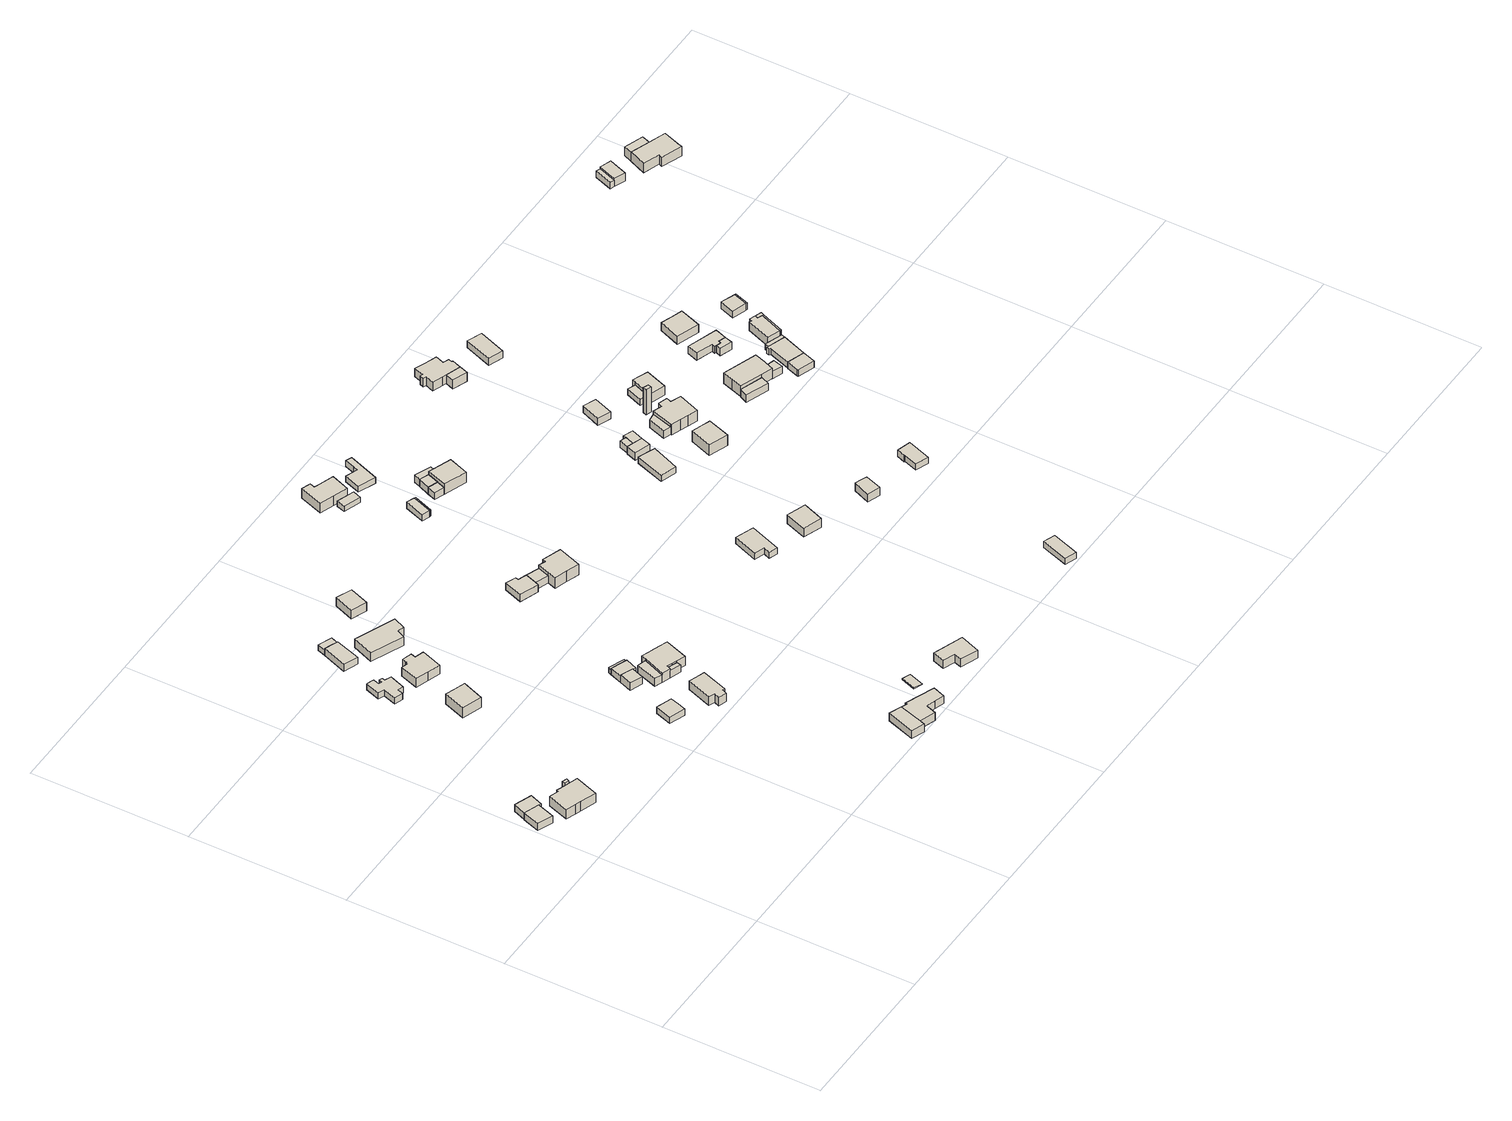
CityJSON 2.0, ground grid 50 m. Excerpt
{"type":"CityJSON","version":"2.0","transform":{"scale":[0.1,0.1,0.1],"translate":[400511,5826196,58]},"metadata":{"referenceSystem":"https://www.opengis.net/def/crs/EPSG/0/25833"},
"CityObjects":{
"building1":{"type":"Building","attributes":{"Gemeindeschluessel":"11000011","BezugspunktDach":"2200","function":"31001_2723","measuredHeight":2.58,"storeysAboveGround":1},"address":[{"country":"Germany","locality":"Berlin","thoroughfareNumber":"27 (2)","thoroughfareName":"Am Ahornweg"}],"geometry":[{"type":"Solid","lod":"1","boundaries":[[[[0,1,2,3]],[[4,5,6,7]],[[4,7,3,2]],[[5,4,2,1]],[[6,5,1,0]],[[7,6,0,3]]]]}]},
"building2":{"type":"Building","attributes":{"Gemeindeschluessel":"11000011","BezugspunktDach":"2200","function":"31001_2463","measuredHeight":2.51,"storeysAboveGround":1},"address":[{"country":"Germany","locality":"Berlin","thoroughfareNumber":"27 (1)","thoroughfareName":"Am Ahornweg"}],"geometry":[{"type":"Solid","lod":"1","boundaries":[[[[1,8,9,10,2]],[[11,12,13,14,15]],[[11,15,2,10]],[[12,11,10,9]],[[13,12,9,8]],[[14,13,8,1]],[[15,14,1,2]]]]}]},
"building3":{"type":"Building","attributes":{"Gemeindeschluessel":"11000011","BezugspunktDach":"2200","function":"31001_1010","measuredHeight":4.07,"storeysAboveGround":1},"address":[{"country":"Germany","locality":"Berlin","thoroughfareNumber":"27","thoroughfareName":"Am Ahornweg"}],"geometry":[{"type":"Solid","lod":"1","boundaries":[[[[16,17,18,19,20,21,22,23,24,25,26]],[[27,28,29,30,31,32,33,34,35,36,37]],[[27,37,26,25]],[[28,27,25,24]],[[29,28,24,23]],[[30,29,23,22]],[[31,30,22,21]],[[32,31,21,20]],[[33,32,20,19]],[[34,33,19,18]],[[35,34,18,17]],[[36,35,17,16]],[[37,36,16,26]]]]}]},
"building4":{"type":"Building","attributes":{"Gemeindeschluessel":"11000011","BezugspunktDach":"2200","function":"51009_1610","measuredHeight":4.2,"storeysAboveGround":0},"address":[{"country":"Germany","locality":"Berlin"}],"geometry":[{"type":"Solid","lod":"1","boundaries":[[[[38,39,40,41]],[[42,43,44,45]],[[42,45,41,40]],[[43,42,40,39]],[[44,43,39,38]],[[45,44,38,41]]]]}]},
"building5":{"type":"Building","attributes":{"Gemeindeschluessel":"11000011","BezugspunktDach":"2200","function":"31001_1010","measuredHeight":4.21,"storeysAboveGround":1},"address":[{"country":"Germany","locality":"Berlin","thoroughfareNumber":"30","thoroughfareName":"Am Ahornweg"}],"geometry":[{"type":"Solid","lod":"1","boundaries":[[[[46,47,48,49,50]],[[51,52,53,54,55]],[[51,55,50,49]],[[52,51,49,48]],[[53,52,48,47]],[[54,53,47,46]],[[55,54,46,50]]]]}]},
"building6":{"type":"Building","attributes":{"Gemeindeschluessel":"11000011","BezugspunktDach":"2200","function":"31001_2143","measuredHeight":2.19,"storeysAboveGround":1},"address":[{"country":"Germany","locality":"Berlin","thoroughfareNumber":"31 (1)","thoroughfareName":"Am Ahornweg"}],"geometry":[{"type":"Solid","lod":"1","boundaries":[[[[56,57,58,59,60,61,62,63,64,65,66,67,68,69,70]],[[71,72,73,74,75,76,77,78,79,80,81,82,83,84,85]],[[71,85,70,69]],[[72,71,69,68]],[[73,72,68,67]],[[74,73,67,66]],[[75,74,66,65]],[[76,75,65,64]],[[77,76,64,63]],[[78,77,63,62]],[[79,78,62,61]],[[80,79,61,60]],[[81,80,60,59]],[[82,81,59,58]],[[83,82,58,57]],[[84,83,57,56]],[[85,84,56,70]]]]}]},
"building7":{"type":"Building","attributes":{"Gemeindeschluessel":"11000011","BezugspunktDach":"2200","function":"31001_1010","measuredHeight":3.59,"storeysAboveGround":1},"address":[{"country":"Germany","locality":"Berlin","thoroughfareNumber":"31","thoroughfareName":"Am Ahornweg"}],"geometry":[{"type":"Solid","lod":"1","boundaries":[[[[86,87,88,89,90,91,92,93,94,95,96,97]],[[98,99,100,101,102,103,104,105,106,107,108,109]],[[98,109,97,96]],[[99,98,96,95]],[[100,99,95,94]],[[101,100,94,93]],[[102,101,93,92]],[[103,102,92,91]],[[104,103,91,90]],[[105,104,90,89]],[[106,105,89,88]],[[107,106,88,87]],[[108,107,87,86]],[[109,108,86,97]]]]}]},
"building8":{"type":"Building","attributes":{"Gemeindeschluessel":"11000011","BezugspunktDach":"2200","function":"31001_2143","measuredHeight":2.72,"storeysAboveGround":1},"address":[{"country":"Germany","locality":"Berlin","thoroughfareNumber":"32 (1)","thoroughfareName":"Am Ahornweg"}],"geometry":[{"type":"Solid","lod":"1","boundaries":[[[[110,111,112,113,114]],[[115,116,117,118,119]],[[115,119,114,113]],[[116,115,113,112]],[[117,116,112,111]],[[118,117,111,110]],[[119,118,110,114]]]]}]},
"building9":{"type":"Building","attributes":{"Gemeindeschluessel":"11000011","BezugspunktDach":"2200","function":"31001_2143","measuredHeight":3.45,"storeysAboveGround":1},"address":[{"country":"Germany","locality":"Berlin","thoroughfareNumber":"100 (1)","thoroughfareName":"Hauptweg"}],"geometry":[{"type":"Solid","lod":"1","boundaries":[[[[120,121,122,123,124]],[[125,126,127,128,129]],[[125,129,124,123]],[[126,125,123,122]],[[127,126,122,121]],[[128,127,121,120]],[[129,128,120,124]]]]}]},
"building10":{"type":"Building","attributes":{"Gemeindeschluessel":"11000011","BezugspunktDach":"2200","function":"51009_1610","measuredHeight":1.95,"storeysAboveGround":0},"address":[{"country":"Germany","locality":"Berlin"}],"geometry":[{"type":"Solid","lod":"1","boundaries":[[[[130,131,132,133]],[[134,135,117,115]],[[134,115,133,132]],[[135,134,132,131]],[[117,135,131,130]],[[115,117,130,133]]]]}]},
"building11":{"type":"Building","attributes":{"Gemeindeschluessel":"11000011","BezugspunktDach":"2200","function":"31001_1010","measuredHeight":4.17,"storeysAboveGround":1},"address":[{"country":"Germany","locality":"Berlin","thoroughfareNumber":"32","thoroughfareName":"Am Ahornweg"}],"geometry":[{"type":"Solid","lod":"1","boundaries":[[[[136,137,138,139,140,141,142]],[[143,144,145,146,147,148,149]],[[143,149,142,141]],[[144,143,141,140]],[[145,144,140,139]],[[146,145,139,138]],[[147,146,138,137]],[[148,147,137,136]],[[149,148,136,142]]]]}]},
"building12":{"type":"Building","attributes":{"Gemeindeschluessel":"11000011","BezugspunktDach":"2200","function":"31001_2723","measuredHeight":3.73,"storeysAboveGround":1},"address":[{"country":"Germany","locality":"Berlin","thoroughfareNumber":"101 (2)","thoroughfareName":"Hauptweg"}],"geometry":[{"type":"Solid","lod":"1","boundaries":[[[[150,151,152,153,154]],[[155,156,157,158,159]],[[155,159,154,153]],[[156,155,153,152]],[[157,156,152,151]],[[158,157,151,150]],[[159,158,150,154]]]]}]},
"building13":{"type":"Building","attributes":{"Gemeindeschluessel":"11000011","BezugspunktDach":"2200","function":"31001_1010","measuredHeight":3.88,"storeysAboveGround":1},"address":[{"country":"Germany","locality":"Berlin","thoroughfareNumber":"100","thoroughfareName":"Hauptweg"}],"geometry":[{"type":"Solid","lod":"1","boundaries":[[[[160,161,162,163,164,165,166,167,168]],[[169,170,171,172,173,174,175,176,177]],[[169,177,168,167]],[[170,169,167,166]],[[171,170,166,165]],[[172,171,165,164]],[[173,172,164,163]],[[174,173,163,162]],[[175,174,162,161]],[[176,175,161,160]],[[177,176,160,168]]]]}]},
"building14":{"type":"Building","attributes":{"Gemeindeschluessel":"11000011","BezugspunktDach":"2200","function":"31001_2463","measuredHeight":2.78,"storeysAboveGround":1},"address":[{"country":"Germany","locality":"Berlin","thoroughfareNumber":"183 (1)","thoroughfareName":"Grüne Trift"}],"geometry":[{"type":"Solid","lod":"1","boundaries":[[[[178,179,180,181,182]],[[183,184,185,186,187]],[[183,187,182,181]],[[184,183,181,180]],[[185,184,180,179]],[[186,185,179,178]],[[187,186,178,182]]]]}]},
"building15":{"type":"Building","attributes":{"Gemeindeschluessel":"11000011","BezugspunktDach":"2200","function":"31001_2463","measuredHeight":2.94,"storeysAboveGround":1},"address":[{"country":"Germany","locality":"Berlin","thoroughfareNumber":"101 (1)","thoroughfareName":"Hauptweg"}],"geometry":[{"type":"Solid","lod":"1","boundaries":[[[[188,189,190,191,192,193,194]],[[195,196,197,198,157,199,155]],[[195,155,194,193]],[[196,195,193,192]],[[197,196,192,191]],[[198,197,191,190]],[[157,198,190,189]],[[199,157,189,188]],[[155,199,188,194]]]]}]},
"building16":{"type":"Building","attributes":{"Gemeindeschluessel":"11000011","BezugspunktDach":"2200","function":"51009_1610","measuredHeight":1.87,"storeysAboveGround":0},"address":[{"country":"Germany","locality":"Berlin"}],"geometry":[{"type":"Solid","lod":"1","boundaries":[[[[200,201,202,203]],[[204,205,197,195]],[[204,195,203,202]],[[205,204,202,201]],[[197,205,201,200]],[[195,197,200,203]]]]}]},
"building17":{"type":"Building","attributes":{"Gemeindeschluessel":"11000011","BezugspunktDach":"2200","function":"51009_1610","measuredHeight":2.55,"storeysAboveGround":0},"address":[{"country":"Germany","locality":"Berlin"}],"geometry":[{"type":"Solid","lod":"1","boundaries":[[[[206,207,208,209]],[[210,211,212,213]],[[210,213,209,208]],[[211,210,208,207]],[[212,211,207,206]],[[213,212,206,209]]]]}]},
"building18":{"type":"Building","attributes":{"Gemeindeschluessel":"11000011","function":"31001_1010"},"address":[{"country":"Germany","locality":"Berlin","thoroughfareNumber":"101","thoroughfareName":"Hauptweg"}],"children":["building18-1","building18-2"]},
"building18-1":{"type":"BuildingPart","attributes":{"BezugspunktDach":"2200","measuredHeight":3.69,"storeysAboveGround":1},"parents":["building18"],"geometry":[{"type":"MultiSurface","lod":"1","boundaries":[[[214,215,216,217,218,219,220,221,222,223,224]],[[225,226,227,228,229,230,231,232,233,234,235]],[[236,237,238,224,223]],[[226,225,223,222]],[[227,226,222,221]],[[228,227,221,220]],[[229,228,220,219]],[[230,229,219,218]],[[231,230,218,217]],[[232,231,217,216]],[[233,232,216,215]],[[234,233,215,214]],[[235,234,214,224]],[[225,235,238,237,236]]]}]},
"building18-2":{"type":"BuildingPart","attributes":{"BezugspunktDach":"2200","measuredHeight":2.8,"storeysAboveGround":1},"parents":["building18"],"geometry":[{"type":"Solid","lod":"1","boundaries":[[[[238,237,239,240]],[[241,225,235,242]],[[241,242,240,239]],[[225,241,239,237]],[[242,235,238,240]],[[237,238,235,225]]]]}]},
"building19":{"type":"Building","attributes":{"Gemeindeschluessel":"11000011","BezugspunktDach":"2200","function":"31001_1010","measuredHeight":2.8,"storeysAboveGround":1},"address":[{"country":"Germany","locality":"Berlin","thoroughfareNumber":"183","thoroughfareName":"Grüne Trift"}],"geometry":[{"type":"Solid","lod":"1","boundaries":[[[[243,244,245,246,247,248,249,250,251]],[[252,253,254,255,256,257,258,259,260]],[[252,260,251,250]],[[253,252,250,249]],[[254,253,249,248]],[[255,254,248,247]],[[256,255,247,246]],[[257,256,246,245]],[[258,257,245,244]],[[259,258,244,243]],[[260,259,243,251]]]]}]},
"building20":{"type":"Building","attributes":{"Gemeindeschluessel":"11000011","BezugspunktDach":"2200","function":"31001_1010","measuredHeight":3.48,"storeysAboveGround":1},"address":[{"country":"Germany","locality":"Berlin","thoroughfareNumber":"33","thoroughfareName":"Am Ahornweg"}],"geometry":[{"type":"Solid","lod":"1","boundaries":[[[[261,262,263,264]],[[265,266,267,268]],[[265,268,264,263]],[[266,265,263,262]],[[267,266,262,261]],[[268,267,261,264]]]]}]},
"building21":{"type":"Building","attributes":{"Gemeindeschluessel":"11000011","BezugspunktDach":"2200","function":"31001_1010","measuredHeight":0.292,"storeysAboveGround":1},"address":[{"country":"Germany","locality":"Berlin","thoroughfareNumber":"185 (1)","thoroughfareName":"Am Lindenweg"}],"geometry":[{"type":"Solid","lod":"1","boundaries":[[[[269,270,271,272]],[[273,274,275,276]],[[273,276,272,271]],[[274,273,271,270]],[[275,274,270,269]],[[276,275,269,272]]]]}]},
"building22":{"type":"Building","attributes":{"Gemeindeschluessel":"11000011","BezugspunktDach":"2200","function":"31001_1010","measuredHeight":2.6,"storeysAboveGround":1},"address":[{"country":"Germany","locality":"Berlin","thoroughfareNumber":"104 (1)","thoroughfareName":"Hauptweg"}],"geometry":[{"type":"Solid","lod":"1","boundaries":[[[[277,278,279,280,281,282,283]],[[284,285,286,287,288,289,290]],[[284,290,283,282]],[[285,284,282,281]],[[286,285,281,280]],[[287,286,280,279]],[[288,287,279,278]],[[289,288,278,277]],[[290,289,277,283]]]]}]},
"building23":{"type":"Building","attributes":{"Gemeindeschluessel":"11000011","BezugspunktDach":"2200","function":"31001_1010","measuredHeight":2.96,"storeysAboveGround":1},"address":[{"country":"Germany","locality":"Berlin","thoroughfareNumber":"185","thoroughfareName":"Am Lindenweg"}],"geometry":[{"type":"Solid","lod":"1","boundaries":[[[[291,292,293,294,295,296]],[[297,298,299,300,301,302]],[[297,302,296,295]],[[298,297,295,294]],[[299,298,294,293]],[[300,299,293,292]],[[301,300,292,291]],[[302,301,291,296]]]]}]},
"building24":{"type":"Building","attributes":{"Gemeindeschluessel":"11000011","BezugspunktDach":"2200","function":"51009_1610","measuredHeight":2.59,"storeysAboveGround":0},"address":[{"country":"Germany","locality":"Berlin"}],"geometry":[{"type":"Solid","lod":"1","boundaries":[[[[303,304,279,278]],[[287,305,306,288]],[[287,288,278,279]],[[305,287,279,304]],[[306,305,304,303]],[[288,306,303,278]]]]}]},
"building25":{"type":"Building","attributes":{"Gemeindeschluessel":"11000011","BezugspunktDach":"2200","function":"31001_1010","measuredHeight":4.64,"storeysAboveGround":1},"address":[{"country":"Germany","locality":"Berlin","thoroughfareNumber":"104","thoroughfareName":"Hauptweg"}],"geometry":[{"type":"Solid","lod":"1","boundaries":[[[[307,308,309,310,311,312,313,314,315]],[[306,305,316,317,318,319,320,321,322]],[[306,322,315,314]],[[305,306,314,313]],[[316,305,313,312]],[[317,316,312,311]],[[318,317,311,310]],[[319,318,310,309]],[[320,319,309,308]],[[321,320,308,307]],[[322,321,307,315]]]]}]},
"building26":{"type":"Building","attributes":{"Gemeindeschluessel":"11000011","BezugspunktDach":"2200","function":"51009_1610","measuredHeight":1.94,"storeysAboveGround":0},"address":[{"country":"Germany","locality":"Berlin"}],"geometry":[{"type":"Solid","lod":"1","boundaries":[[[[323,324,325,326]],[[327,328,329,330]],[[327,330,326,325]],[[328,327,325,324]],[[329,328,324,323]],[[330,329,323,326]]]]}]},
"building27":{"type":"Building","attributes":{"Gemeindeschluessel":"11000011","BezugspunktDach":"2200","function":"31001_1010","measuredHeight":4.49,"storeysAboveGround":1},"address":[{"country":"Germany","locality":"Berlin","thoroughfareNumber":"64","thoroughfareName":"Am Ahornweg"}],"geometry":[{"type":"Solid","lod":"1","boundaries":[[[[331,332,333,334,335,336,337,338,339]],[[340,341,342,343,344,345,346,347,348]],[[340,348,339,338]],[[341,340,338,337]],[[342,341,337,336]],[[343,342,336,335]],[[344,343,335,334]],[[345,344,334,333]],[[346,345,333,332]],[[347,346,332,331]],[[348,347,331,339]]]]}]},
"building28":{"type":"Building","attributes":{"Gemeindeschluessel":"11000011","BezugspunktDach":"2200","function":"31001_2143","measuredHeight":2.33,"storeysAboveGround":1},"address":[{"country":"Germany","locality":"Berlin","thoroughfareNumber":"107 (1)","thoroughfareName":"Hauptweg"}],"geometry":[{"type":"Solid","lod":"1","boundaries":[[[[349,350,351,352]],[[353,354,355,356]],[[353,356,352,351]],[[354,353,351,350]],[[355,354,350,349]],[[356,355,349,352]]]]}]},
"building29":{"type":"Building","attributes":{"Gemeindeschluessel":"11000011","BezugspunktDach":"2200","function":"51009_1610","measuredHeight":2.23,"storeysAboveGround":0},"address":[{"country":"Germany","locality":"Berlin"}],"geometry":[{"type":"Solid","lod":"1","boundaries":[[[[357,358,350,349]],[[359,360,361,362]],[[359,362,349,350]],[[360,359,350,358]],[[361,360,358,357]],[[362,361,357,349]]]]}]},
"building30":{"type":"Building","attributes":{"Gemeindeschluessel":"11000011","BezugspunktDach":"2200","function":"51009_1610","measuredHeight":2.49,"storeysAboveGround":0},"address":[{"country":"Germany","locality":"Berlin"}],"geometry":[{"type":"Solid","lod":"1","boundaries":[[[[363,364,365,366]],[[367,368,369,370]],[[367,370,366,365]],[[368,367,365,364]],[[369,368,364,363]],[[370,369,363,366]]]]}]},
"building31":{"type":"Building","attributes":{"Gemeindeschluessel":"11000011","BezugspunktDach":"2200","function":"31001_2723","measuredHeight":2.1,"storeysAboveGround":1},"address":[{"country":"Germany","locality":"Berlin","thoroughfareNumber":"64 (1)","thoroughfareName":"Am Ahornweg"}],"geometry":[{"type":"Solid","lod":"1","boundaries":[[[[371,372,373,374,375,376,377]],[[378,379,380,381,382,383,384]],[[378,384,377,376]],[[379,378,376,375]],[[380,379,375,374]],[[381,380,374,373]],[[382,381,373,372]],[[383,382,372,371]],[[384,383,371,377]]]]}]},
"building32":{"type":"Building","attributes":{"Gemeindeschluessel":"11000011","BezugspunktDach":"2200","function":"31001_2143","measuredHeight":2.15,"storeysAboveGround":1},"address":[{"country":"Germany","locality":"Berlin","thoroughfareNumber":"190 (1)","thoroughfareName":"Am Lindenweg"}],"geometry":[{"type":"Solid","lod":"1","boundaries":[[[[385,386,387,388,389,390]],[[391,392,393,394,395,396]],[[391,396,390,389]],[[392,391,389,388]],[[393,392,388,387]],[[394,393,387,386]],[[395,394,386,385]],[[396,395,385,390]]]]}]},
"building33":{"type":"Building","attributes":{"Gemeindeschluessel":"11000011","function":"31001_1010"},"address":[{"country":"Germany","locality":"Berlin","thoroughfareNumber":"107","thoroughfareName":"Hauptweg"}],"children":["building33-1","building33-2","building33-3"]},
"building33-1":{"type":"BuildingPart","attributes":{"BezugspunktDach":"2200","measuredHeight":4.85,"storeysAboveGround":1},"parents":["building33"],"geometry":[{"type":"MultiSurface","lod":"1","boundaries":[[[397,398,399,400]],[[401,402,403,369]],[[401,369,400,399],[368,401,404,405]],[[402,401,406,407,404,399,398]],[[403,402,398,397]],[[369,403,397,400]],[[404,401,368,405]],[[404,407,406,401]]]}]},
"building33-2":{"type":"BuildingPart","attributes":{"BezugspunktDach":"2200","measuredHeight":2.73,"storeysAboveGround":1},"parents":["building33"],"geometry":[{"type":"Solid","lod":"1","boundaries":[[[[405,404,408,409]],[[410,401,368,367]],[[410,367,409,408]],[[401,404,408,404]],[[367,368,405,409]],[[408,404,401,410]],[[368,401,404,405]]]]}]},
"building33-3":{"type":"BuildingPart","attributes":{"BezugspunktDach":"2200","measuredHeight":2.73,"storeysAboveGround":1},"parents":["building33"],"geometry":[{"type":"MultiSurface","lod":"1","boundaries":[[[407,411,412,408]],[[413,414,406,410]],[[413,410,408,412]],[[414,413,412,411]],[[406,414,411,407]],[[406,407,404,401]],[[410,401,404,408]]]}]},
"building34":{"type":"Building","attributes":{"Gemeindeschluessel":"11000011","BezugspunktDach":"2200","function":"31001_1010","measuredHeight":3.81,"storeysAboveGround":1},"address":[{"country":"Germany","locality":"Berlin","thoroughfareNumber":"190","thoroughfareName":"Am Lindenweg"}],"geometry":[{"type":"Solid","lod":"1","boundaries":[[[[415,416,417,418,419]],[[420,421,422,423,424]],[[420,424,419,418]],[[421,420,418,417]],[[422,421,417,416]],[[423,422,416,415]],[[424,423,415,419]]]]}]},
"building35":{"type":"Building","attributes":{"Gemeindeschluessel":"11000011","BezugspunktDach":"2200","function":"31001_1010","measuredHeight":2.35,"storeysAboveGround":1},"address":[{"country":"Germany","locality":"Berlin","thoroughfareNumber":"284 (1)","thoroughfareName":"Am Akazienweg"}],"geometry":[{"type":"Solid","lod":"1","boundaries":[[[[425,426,427,428]],[[429,430,431,432]],[[429,432,428,427]],[[430,429,427,426]],[[431,430,426,425]],[[432,431,425,428]]]]}]},
"building36":{"type":"Building","attributes":{"Gemeindeschluessel":"11000011","BezugspunktDach":"2200","function":"31001_1010","measuredHeight":2.27,"storeysAboveGround":1},"address":[{"country":"Germany","locality":"Berlin","thoroughfareNumber":"193 (1)","thoroughfareName":"Am Lindenweg"}],"geometry":[{"type":"Solid","lod":"1","boundaries":[[[[433,434,435,436]],[[437,438,439,440]],[[437,440,436,435]],[[438,437,435,434]],[[439,438,434,433]],[[440,439,433,436]]]]}]},
"building37":{"type":"Building","attributes":{"Gemeindeschluessel":"11000011","BezugspunktDach":"2200","function":"31001_2463","measuredHeight":2.73,"storeysAboveGround":1},"address":[{"country":"Germany","locality":"Berlin","thoroughfareNumber":"194 (2)","thoroughfareName":"Am Lindenweg"}],"geometry":[{"type":"Solid","lod":"1","boundaries":[[[[441,442,443,444,445]],[[446,447,448,449,450]],[[446,450,445,444]],[[447,446,444,443]],[[448,447,443,442]],[[449,448,442,441]],[[450,449,441,445]]]]}]},
"building38":{"type":"Building","attributes":{"Gemeindeschluessel":"11000011","BezugspunktDach":"2200","function":"31001_1010","measuredHeight":3.1,"storeysAboveGround":1},"address":[{"country":"Germany","locality":"Berlin","thoroughfareNumber":"237","thoroughfareName":"Am Lindenweg"}],"geometry":[{"type":"Solid","lod":"1","boundaries":[[[[451,452,453,454,455]],[[456,457,458,459,460]],[[456,460,455,454]],[[457,456,454,453]],[[458,457,453,452]],[[459,458,452,451]],[[460,459,451,455]]]]}]},
"building39":{"type":"Building","attributes":{"Gemeindeschluessel":"11000011","BezugspunktDach":"2200","function":"51009_1610","measuredHeight":2.48,"storeysAboveGround":0},"address":[{"country":"Germany","locality":"Berlin"}],"geometry":[{"type":"Solid","lod":"1","boundaries":[[[[443,461,462,444]],[[463,464,465,466]],[[463,466,444,462]],[[464,463,462,461]],[[465,464,461,443]],[[466,465,443,444]]]]}]},
"building40":{"type":"Building","attributes":{"Gemeindeschluessel":"11000011","BezugspunktDach":"2200","function":"31001_2143","measuredHeight":2.59,"storeysAboveGround":1},"address":[{"country":"Germany","locality":"Berlin","thoroughfareNumber":"194 (1)","thoroughfareName":"Am Lindenweg"}],"geometry":[{"type":"Solid","lod":"1","boundaries":[[[[442,467,468,461,443]],[[469,470,471,472,473]],[[469,473,443,461]],[[470,469,461,468]],[[471,470,468,467]],[[472,471,467,442]],[[473,472,442,443]]]]}]},
"building41":{"type":"Building","attributes":{"Gemeindeschluessel":"11000011","BezugspunktDach":"2200","function":"31001_1010","measuredHeight":4.24,"storeysAboveGround":1},"address":[{"country":"Germany","locality":"Berlin","thoroughfareNumber":"193","thoroughfareName":"Am Lindenweg"}],"geometry":[{"type":"Solid","lod":"1","boundaries":[[[[474,475,476,477,478]],[[479,480,481,482,483]],[[479,483,478,477]],[[480,479,477,476]],[[481,480,476,475]],[[482,481,475,474]],[[483,482,474,478]]]]}]},
"building42":{"type":"Building","attributes":{"Gemeindeschluessel":"11000011","BezugspunktDach":"2200","function":"51009_1610","measuredHeight":3.42,"storeysAboveGround":0},"address":[{"country":"Germany","locality":"Berlin"}],"geometry":[{"type":"Solid","lod":"1","boundaries":[[[[484,485,486,487]],[[488,489,490,491]],[[488,491,487,486]],[[489,488,486,485]],[[490,489,485,484]],[[491,490,484,487]]]]}]},
"building43":{"type":"Building","attributes":{"Gemeindeschluessel":"11000011","BezugspunktDach":"2200","function":"31001_2143","measuredHeight":2.51,"storeysAboveGround":1},"address":[{"country":"Germany","locality":"Berlin","thoroughfareNumber":"195 (1)","thoroughfareName":"Am Lindenweg"}],"geometry":[{"type":"Solid","lod":"1","boundaries":[[[[492,493,494,495]],[[496,497,498,499]],[[496,499,495,494]],[[497,496,494,493]],[[498,497,493,492]],[[499,498,492,495]]]]}]},
"building44":{"type":"Building","attributes":{"Gemeindeschluessel":"11000011","BezugspunktDach":"2200","function":"31001_1010","measuredHeight":4.42,"storeysAboveGround":1},"address":[{"country":"Germany","locality":"Berlin","thoroughfareNumber":"194","thoroughfareName":"Am Lindenweg"}],"geometry":[{"type":"Solid","lod":"1","boundaries":[[[[500,501,502,503,504,505,506,507,508,509,510,511,512]],[[490,489,513,514,515,516,517,518,519,520,521,522,523]],[[490,523,512,511]],[[489,490,511,510]],[[513,489,510,509]],[[514,513,509,508]],[[515,514,508,507]],[[516,515,507,506]],[[517,516,506,505]],[[518,517,505,504]],[[519,518,504,503]],[[520,519,503,502]],[[521,520,502,501]],[[522,521,501,500]],[[523,522,500,512]]]]}]},
"building45":{"type":"Building","attributes":{"Gemeindeschluessel":"11000011","function":"31001_1010"},"address":[{"country":"Germany","locality":"Berlin","thoroughfareNumber":"138","thoroughfareName":"Hauptweg"}],"children":["building45-1","building45-2"]},
"building45-1":{"type":"BuildingPart","attributes":{"BezugspunktDach":"2200","measuredHeight":3.73,"storeysAboveGround":1},"parents":["building45"],"geometry":[{"type":"Solid","lod":"1","boundaries":[[[[524,525,526,527,528,529,530,531,532,533,534,535,536,537,538]],[[539,540,541,542,543,544,545,546,547,548,549,550,551,552,553]],[[539,553,538,537]],[[540,539,537,536]],[[541,540,536,535]],[[542,541,535,534]],[[543,542,534,533]],[[544,543,533,532]],[[545,544,532,531]],[[546,545,531,530]],[[547,546,530,529]],[[548,547,529,528]],[[549,548,528,527]],[[550,549,527,526]],[[552,551,525,524]],[[553,552,524,538]],[[551,550,526,525]]]]}]},
"building45-2":{"type":"BuildingPart","attributes":{"BezugspunktDach":"2200","measuredHeight":3.82,"storeysAboveGround":1},"parents":["building45"],"geometry":[{"type":"Solid","lod":"1","boundaries":[[[[554,555,556,557]],[[551,550,558,559]],[[551,559,557,556]],[[550,526,525,551,556,555]],[[558,550,555,554]],[[559,558,554,557]],[[551,525,526,550]]]]}]},
"building46":{"type":"Building","attributes":{"Gemeindeschluessel":"11000011","BezugspunktDach":"2200","function":"31001_2143","measuredHeight":9.1,"storeysAboveGround":1},"address":[{"country":"Germany","locality":"Berlin","thoroughfareNumber":"195 (2)","thoroughfareName":"Am Lindenweg"}],"geometry":[{"type":"Solid","lod":"1","boundaries":[[[[560,561,562,563]],[[564,565,566,567]],[[564,567,563,562]],[[565,564,562,561]],[[566,565,561,560]],[[567,566,560,563]]]]}]},
"building47":{"type":"Building","attributes":{"Gemeindeschluessel":"11000011","BezugspunktDach":"2200","function":"31001_2723","measuredHeight":2.3,"storeysAboveGround":1},"address":[{"country":"Germany","locality":"Berlin","thoroughfareNumber":"237 (1)","thoroughfareName":"Am Lindenweg"}],"geometry":[{"type":"Solid","lod":"1","boundaries":[[[[568,569,570,571,572,573]],[[574,575,576,577,578,579]],[[574,579,573,572]],[[575,574,572,571]],[[576,575,571,570]],[[577,576,570,569]],[[578,577,569,568]],[[579,578,568,573]]]]}]},
"building48":{"type":"Building","attributes":{"Gemeindeschluessel":"11000011","BezugspunktDach":"2200","function":"51009_1610","measuredHeight":2.23,"storeysAboveGround":0},"address":[{"country":"Germany","locality":"Berlin"}],"geometry":[{"type":"Solid","lod":"1","boundaries":[[[[580,581,582,583]],[[584,585,586,587]],[[584,587,583,582]],[[585,584,582,581]],[[586,585,581,580]],[[587,586,580,583]]]]}]},
"building49":{"type":"Building","attributes":{"Gemeindeschluessel":"11000011","BezugspunktDach":"2200","function":"31001_1010","measuredHeight":3.69,"storeysAboveGround":1},"address":[{"country":"Germany","locality":"Berlin","thoroughfareNumber":"195","thoroughfareName":"Am Lindenweg"}],"geometry":[{"type":"Solid","lod":"1","boundaries":[[[[588,589,590,591,592,593]],[[586,585,594,595,596,597]],[[586,597,593,592]],[[585,586,592,591]],[[594,585,591,590]],[[595,594,590,589]],[[596,595,589,588]],[[597,596,588,593]]]]}]},
"building50":{"type":"Building","attributes":{"Gemeindeschluessel":"11000011","BezugspunktDach":"2200","function":"31001_2143","measuredHeight":2.56,"storeysAboveGround":1},"address":[{"country":"Germany","locality":"Berlin","thoroughfareNumber":"138 (1)","thoroughfareName":"Straße 3"}],"geometry":[{"type":"Solid","lod":"1","boundaries":[[[[598,599,600,601]],[[602,603,604,605]],[[602,605,601,600]],[[603,602,600,599]],[[604,603,599,598]],[[605,604,598,601]]]]}]},
"building51":{"type":"Building","attributes":{"Gemeindeschluessel":"11000011","BezugspunktDach":"2200","function":"51009_1610","measuredHeight":3.24,"storeysAboveGround":0},"address":[{"country":"Germany","locality":"Berlin"}],"geometry":[{"type":"Solid","lod":"1","boundaries":[[[[606,607,608,609]],[[610,611,612,613]],[[610,613,609,608]],[[611,610,608,607]],[[612,611,607,606]],[[613,612,606,609]]]]}]},
"building52":{"type":"Building","attributes":{"Gemeindeschluessel":"11000011","BezugspunktDach":"2200","function":"31001_1010","measuredHeight":4.5,"storeysAboveGround":1},"address":[{"country":"Germany","locality":"Berlin","thoroughfareNumber":"233","thoroughfareName":"Am Lindenweg"}],"geometry":[{"type":"Solid","lod":"1","boundaries":[[[[614,615,616,617,618,619,620,621]],[[622,623,624,625,626,627,628,629]],[[622,629,621,620]],[[623,622,620,619]],[[624,623,619,618]],[[625,624,618,617]],[[626,625,617,616]],[[627,626,616,615]],[[628,627,615,614]],[[629,628,614,621]]]]}]},
"building53":{"type":"Building","attributes":{"Gemeindeschluessel":"11000011","BezugspunktDach":"2200","function":"51009_1610","measuredHeight":2.69,"storeysAboveGround":0},"address":[{"country":"Germany","locality":"Berlin"}],"geometry":[{"type":"Solid","lod":"1","boundaries":[[[[630,631,632,633]],[[634,635,636,637]],[[634,637,633,632]],[[635,634,632,631]],[[636,635,631,630]],[[637,636,630,633]]]]}]},
"building54":{"type":"Building","attributes":{"Gemeindeschluessel":"11000011","BezugspunktDach":"2200","function":"31001_2463","measuredHeight":2.38,"storeysAboveGround":1},"address":[{"country":"Germany","locality":"Berlin","thoroughfareNumber":"233 (2)","thoroughfareName":"Am Lindenweg"}],"geometry":[{"type":"Solid","lod":"1","boundaries":[[[[638,639,640,641,642,643]],[[644,645,646,647,648,649]],[[644,649,643,642]],[[645,644,642,641]],[[646,645,641,640]],[[647,646,640,639]],[[648,647,639,638]],[[649,648,638,643]]]]}]},
"building55":{"type":"Building","attributes":{"Gemeindeschluessel":"11000011","BezugspunktDach":"2200","function":"31001_1010","measuredHeight":2.55,"storeysAboveGround":1},"address":[{"country":"Germany","locality":"Berlin","thoroughfareNumber":"232","thoroughfareName":"Am Lindenweg"}],"geometry":[{"type":"Solid","lod":"1","boundaries":[[[[650,651,652,653,654,655,656,657,658]],[[659,660,661,662,663,664,665,666,667]],[[659,667,658,657]],[[660,659,657,656]],[[661,660,656,655]],[[662,661,655,654]],[[663,662,654,653]],[[664,663,653,652]],[[665,664,652,651]],[[666,665,651,650]],[[667,666,650,658]]]]}]},
"building56":{"type":"Building","attributes":{"Gemeindeschluessel":"11000011","BezugspunktDach":"2200","function":"51009_1610","measuredHeight":2.56,"storeysAboveGround":0},"address":[{"country":"Germany","locality":"Berlin"}],"geometry":[{"type":"Solid","lod":"1","boundaries":[[[[668,655,654,653,652,669]],[[664,663,662,661,670,671]],[[664,671,669,652]],[[663,664,652,653]],[[662,663,653,654]],[[661,662,654,655]],[[670,661,655,668]],[[671,670,668,669]]]]}]},
"building57":{"type":"Building","attributes":{"Gemeindeschluessel":"11000011","BezugspunktDach":"2200","function":"31001_2143","measuredHeight":2.25,"storeysAboveGround":1},"address":[{"country":"Germany","locality":"Berlin","thoroughfareNumber":"233 (1)","thoroughfareName":"Am Lindenweg"}],"geometry":[{"type":"Solid","lod":"1","boundaries":[[[[640,672,673,674,675,676,641]],[[677,678,679,680,681,682,683]],[[677,683,641,676]],[[678,677,676,675]],[[679,678,675,674]],[[680,679,674,673]],[[681,680,673,672]],[[682,681,672,640]],[[683,682,640,641]]]]}]},
"building58":{"type":"Building","attributes":{"Gemeindeschluessel":"11000011","BezugspunktDach":"2200","function":"31001_1010","measuredHeight":3.31,"storeysAboveGround":1},"address":[{"country":"Germany","locality":"Berlin","thoroughfareNumber":"231","thoroughfareName":"Am Lindenweg"}],"geometry":[{"type":"Solid","lod":"1","boundaries":[[[[684,685,686,687,688]],[[689,690,691,692,693]],[[689,693,688,687]],[[690,689,687,686]],[[691,690,686,685]],[[692,691,685,684]],[[693,692,684,688]]]]}]},
"building59":{"type":"Building","attributes":{"Gemeindeschluessel":"11000011","BezugspunktDach":"2200","function":"51009_1610","measuredHeight":2.14,"storeysAboveGround":0},"address":[{"country":"Germany","locality":"Berlin"}],"geometry":[{"type":"Solid","lod":"1","boundaries":[[[[672,694,695,673]],[[696,697,698,699]],[[696,699,673,695]],[[697,696,695,694]],[[698,697,694,672]],[[699,698,672,673]]]]}]},
"building60":{"type":"Building","attributes":{"Gemeindeschluessel":"11000011","BezugspunktDach":"2200","function":"31001_2143","measuredHeight":3.13,"storeysAboveGround":1},"address":[{"country":"Germany","locality":"Berlin","thoroughfareNumber":"232 (1)","thoroughfareName":"Straße 3"}],"geometry":[{"type":"Solid","lod":"1","boundaries":[[[[700,701,702,703,704,705,706,707]],[[708,709,710,711,712,713,714,715]],[[708,715,707,706]],[[709,708,706,705]],[[710,709,705,704]],[[711,710,704,703]],[[712,711,703,702]],[[713,712,702,701]],[[714,713,701,700]],[[715,714,700,707]]]]}]},
"building61":{"type":"Building","attributes":{"Gemeindeschluessel":"11000011","BezugspunktDach":"2200","function":"51009_1610","measuredHeight":3.13,"storeysAboveGround":0},"address":[{"country":"Germany","locality":"Berlin"}],"geometry":[{"type":"Solid","lod":"1","boundaries":[[[[716,717,701,700]],[[713,718,719,714]],[[713,714,700,701]],[[718,713,701,717]],[[719,718,717,716]],[[714,719,716,700]]]]}]},
"building62":{"type":"Building","attributes":{"Gemeindeschluessel":"11000011","BezugspunktDach":"2200","function":"51009_1610","measuredHeight":3.1,"storeysAboveGround":0},"address":[{"country":"Germany","locality":"Berlin"}],"geometry":[{"type":"Solid","lod":"1","boundaries":[[[[701,717,720,703,702]],[[711,721,718,713,712]],[[711,712,702,703]],[[721,711,703,720]],[[718,721,720,717]],[[713,718,717,701]],[[712,713,701,702]]]]}]},
"building63":{"type":"Building","attributes":{"Gemeindeschluessel":"11000011","BezugspunktDach":"2200","function":"31001_2143","measuredHeight":2.46,"storeysAboveGround":1},"address":[{"country":"Germany","locality":"Berlin","thoroughfareNumber":"231 (1)","thoroughfareName":"Am Lindenweg"}],"geometry":[{"type":"Solid","lod":"1","boundaries":[[[[722,723,724,725]],[[726,727,728,729]],[[726,729,725,724]],[[727,726,724,723]],[[728,727,723,722]],[[729,728,722,725]]]]}]},
"building64":{"type":"Building","attributes":{"Gemeindeschluessel":"11000011","BezugspunktDach":"2200","function":"51009_1610","measuredHeight":2.49,"storeysAboveGround":0},"address":[{"country":"Germany","locality":"Berlin"}],"geometry":[{"type":"Solid","lod":"1","boundaries":[[[[730,731,723,722]],[[727,732,733,728]],[[727,728,722,723]],[[732,727,723,731]],[[733,732,731,730]],[[728,733,730,722]]]]}]},
"building65":{"type":"Building","attributes":{"Gemeindeschluessel":"11000011","BezugspunktDach":"2200","function":"31001_2723","measuredHeight":2.28,"storeysAboveGround":1},"address":[{"country":"Germany","locality":"Berlin","thoroughfareNumber":"298 (2)","thoroughfareName":"Am Akazienweg"}],"geometry":[{"type":"Solid","lod":"1","boundaries":[[[[734,735,736,737]],[[738,739,740,741]],[[738,741,737,736]],[[739,738,736,735]],[[740,739,735,734]],[[741,740,734,737]]]]}]},
"building66":{"type":"Building","attributes":{"Gemeindeschluessel":"11000011","BezugspunktDach":"2200","function":"31001_2463","measuredHeight":3.19,"storeysAboveGround":1},"address":[{"country":"Germany","locality":"Berlin","thoroughfareNumber":"298 (1)","thoroughfareName":"Am Akazienweg"}],"geometry":[{"type":"Solid","lod":"1","boundaries":[[[[742,743,744,745,746]],[[747,748,749,750,751]],[[747,751,746,745]],[[748,747,745,744]],[[749,748,744,743]],[[750,749,743,742]],[[751,750,742,746]]]]}]},
"building67":{"type":"Building","attributes":{"Gemeindeschluessel":"11000011","function":"31001_1010"},"address":[{"country":"Germany","locality":"Berlin","thoroughfareNumber":"298","thoroughfareName":"Am Akazienweg"}],"children":["building67-1","building67-2"]},
"building67-1":{"type":"BuildingPart","attributes":{"BezugspunktDach":"2200","measuredHeight":3.85,"storeysAboveGround":1},"parents":["building67"],"geometry":[{"type":"Solid","lod":"1","boundaries":[[[[752,753,754,755,756,757,758,759]],[[760,761,762,763,764,765,766,767]],[[760,767,759,758]],[[761,768,769,760,758,757]],[[762,761,757,756]],[[763,762,756,755]],[[764,763,755,754]],[[765,764,754,753]],[[766,765,753,752]],[[767,766,752,759]],[[760,769,768,761]]]]}]},
"building67-2":{"type":"BuildingPart","attributes":{"BezugspunktDach":"2200","measuredHeight":3.22,"storeysAboveGround":1},"parents":["building67"],"geometry":[{"type":"MultiSurface","lod":"1","boundaries":[[[768,770,771,769]],[[772,773,761,760]],[[772,760,769,771]],[[773,772,771,770]],[[761,773,770,768]],[[760,761,768,769,774]]]}]}
},
"vertices":[
[47,674,38],[66,730,38],[19,747,38],[0,693,38],[19,747,12],[66,730,12],[47,674,12],[0,693,12],
[73,726,38],[88,766,38],[34,786,38],[34,786,13],[88,766,13],[73,726,13],[66,730,13],[19,747,13],
[110,639,47],[128,633,47],[177,616,47],[203,690,47],[175,699,47],[162,703,47],[153,706,47],[134,713,47],[132,707,47],[102,717,47],[79,650,47],[102,717,13],[132,707,13],[134,713,13],[153,706,13],[162,703,13],[175,699,13],[203,690,13],[177,616,13],[128,633,13],[110,639,13],[79,650,13],
[175,699,56],[179,708,56],[164,713,56],[162,703,56],[164,713,14],[179,708,14],[175,699,14],[162,703,14],
[344,1078,53],[370,1146,53],[338,1157,53],[307,1168,53],[282,1099,53],[307,1168,17],[338,1157,17],[370,1146,17],[344,1078,17],[282,1099,17],
[253,1330,35],[239,1289,35],[266,1280,35],[272,1298,35],[289,1291,35],[307,1341,35],[287,1349,35],[290,1359,35],[281,1362,35],[277,1352,35],[266,1356,35],[272,1375,35],[263,1379,35],[250,1383,35],[233,1337,35],[250,1383,13],[263,1379,13],[272,1375,13],[266,1356,13],[277,1352,13],[281,1362,13],[290,1359,13],[287,1349,13],[307,1341,13],[289,1291,13],[272,1298,13],[266,1280,13],[239,1289,13],[253,1330,13],[233,1337,13],
[365,1258,47],[404,1245,47],[427,1310,47],[398,1319,47],[403,1335,47],[392,1338,47],[373,1344,47],[368,1328,47],[366,1329,47],[364,1323,47],[344,1329,47],[325,1272,47],[344,1329,15],[364,1323,15],[366,1329,15],[368,1328,15],[373,1344,15],[392,1338,15],[403,1335,15],[398,1319,15],[427,1310,15],[404,1245,15],[365,1258,15],[325,1272,15],
[325,1457,39],[351,1536,39],[330,1544,39],[309,1552,39],[280,1475,39],[309,1552,14],[330,1544,14],[351,1536,14],[325,1457,14],[280,1475,14],
[608,592,32],[617,618,32],[625,644,32],[576,661,32],[558,609,32],[576,661,9],[625,644,9],[617,618,9],[608,592,9],[558,609,9],
[351,1536,34],[361,1561,34],[318,1578,34],[309,1552,34],[318,1578,14],[361,1561,14],
[454,1388,46],[466,1415,46],[487,1408,46],[503,1446,46],[430,1476,46],[378,1498,46],[351,1431,46],[378,1498,15],[430,1476,15],[503,1446,15],[487,1408,15],[466,1415,15],[454,1388,15],[351,1431,15],
[655,754,38],[669,793,38],[650,801,38],[630,808,38],[616,769,38],[630,808,11],[650,801,11],[669,793,11],[655,754,11],[616,769,11],
[694,548,40],[688,532,40],[713,523,40],[719,538,40],[726,535,40],[754,617,40],[729,626,40],[704,635,40],[675,556,40],[704,635,9],[729,626,9],[754,617,9],[726,535,9],[719,538,9],[713,523,9],[688,532,9],[694,548,9],[675,556,9],
[887,1,34],[893,17,34],[916,90,34],[877,105,34],[846,16,34],[877,105,6],[916,90,6],[893,17,6],[887,1,6],[846,16,6],
[655,799,35],[669,793,35],[680,789,35],[694,826,35],[669,836,35],[644,845,35],[630,808,35],[644,845,11],[669,836,11],[694,826,11],[680,789,11],[655,799,11],
[694,826,30],[698,837,30],[648,856,30],[644,845,30],[648,856,11],[698,837,11],
[750,689,37],[753,703,37],[722,715,37],[716,702,37],[722,715,11],[753,703,11],[750,689,11],[716,702,11],
[716,702,43],[722,715,43],[737,709,43],[753,703,43],[780,693,43],[806,766,43],[764,781,43],[746,787,43],[722,796,43],[716,780,43],[689,712,43],[716,780,10],[722,796,10],[746,787,10],[764,781,10],[806,766,10],[780,693,10],[753,703,10],[737,709,10],[722,715,10],[716,702,10],[689,712,10],[716,780,29],[716,780,38],[689,712,38],
[688,788,38],[666,721,38],[688,788,10],[666,721,10],
[943,0,33],[955,34,33],[985,24,33],[1013,14,33],[1027,53,33],[935,89,33],[934,83,33],[916,90,33],[893,17,33],[916,90,5],[934,83,5],[935,89,5],[1027,53,5],[1013,14,5],[985,24,5],[955,34,5],[943,0,5],[893,17,5],
[522,1547,45],[545,1608,45],[497,1628,45],[473,1566,45],[497,1628,14],[545,1608,14],[522,1547,14],[473,1566,14],
[1050,105,7],[1066,152,7],[1040,162,7],[1023,115,7],[1040,162,4],[1066,152,4],[1050,105,4],[1023,115,4],
[826,1186,41],[830,1196,41],[843,1233,41],[816,1243,41],[819,1253,41],[788,1265,41],[767,1207,41],[788,1265,15],[819,1253,15],[816,1243,15],[843,1233,15],[830,1196,15],[826,1186,15],[767,1207,15],
[1174,75,31],[1167,53,31],[1221,31,31],[1244,94,31],[1150,128,31],[1137,90,31],[1150,128,2],[1244,94,2],[1221,31,2],[1167,53,2],[1174,75,2],[1137,90,2],
[871,1180,41],[884,1218,41],[884,1218,15],[871,1180,15],
[902,1140,53],[942,1127,53],[968,1200,53],[928,1214,53],[909,1221,53],[905,1210,53],[884,1218,53],[871,1180,53],[862,1153,53],[905,1210,15],[909,1221,15],[928,1214,15],[968,1200,15],[942,1127,15],[902,1140,15],[862,1153,15],
[887,1785,35],[897,1812,35],[842,1831,35],[833,1804,35],[842,1831,16],[897,1812,16],[887,1785,16],[833,1804,16],
[841,1841,50],[886,1826,50],[907,1883,50],[887,1890,50],[861,1899,50],[844,1905,50],[850,1921,50],[822,1931,50],[796,1857,50],[822,1931,15],[850,1921,15],[844,1905,15],[861,1899,15],[887,1890,15],[907,1883,15],[886,1826,15],[841,1841,15],[796,1857,15],
[934,1594,39],[956,1655,39],[932,1665,39],[909,1602,39],[932,1665,16],[956,1655,16],[934,1594,16],[909,1602,16],
[937,1592,39],[960,1653,39],[956,1655,17],[960,1653,17],[937,1592,17],[934,1594,17],
[1031,1606,42],[1040,1632,42],[1010,1643,42],[1000,1617,42],[1010,1643,17],[1040,1632,17],[1031,1606,17],[1000,1617,17],
[976,1790,36],[1012,1887,36],[993,1895,36],[982,1863,36],[977,1849,36],[940,1862,36],[922,1812,36],[940,1862,15],[977,1849,15],[982,1863,15],[993,1895,15],[1012,1887,15],[976,1790,15],[922,1812,15],
[1279,741,30],[1271,721,30],[1298,711,30],[1334,809,30],[1276,830,30],[1246,752,30],[1276,830,8],[1334,809,8],[1298,711,8],[1271,721,8],[1279,741,8],[1246,752,8],
[1103,1579,55],[1125,1641,55],[1053,1668,55],[1031,1606,55],[1053,1668,17],[1125,1641,17],[1103,1579,17],[1053,1668,44],[1040,1632,44],[1076,1659,17],[1076,1659,44],
[1024,1679,44],[1010,1643,44],[1024,1679,17],
[1083,1679,44],[1032,1700,44],[1032,1700,17],[1083,1679,17],
[1451,664,40],[1476,730,40],[1447,740,40],[1417,751,40],[1393,685,40],[1417,751,8],[1447,740,8],[1476,730,8],[1451,664,8],[1393,685,8],
[1703,8,25],[1733,93,25],[1696,107,25],[1668,21,25],[1696,107,2],[1733,93,2],[1703,8,2],[1668,21,2],
[1430,1111,38],[1464,1198,38],[1412,1219,38],[1380,1128,38],[1412,1219,15],[1464,1198,15],[1430,1111,15],[1380,1128,15],
[1466,1215,43],[1477,1247,43],[1447,1257,43],[1428,1263,43],[1417,1232,43],[1428,1263,16],[1447,1257,16],[1477,1247,16],[1466,1215,16],[1417,1232,16],
[1645,594,36],[1663,646,36],[1645,654,36],[1626,661,36],[1604,608,36],[1626,661,7],[1645,654,7],[1663,646,7],[1645,594,7],[1604,608,7],
[1457,1285,43],[1437,1292,43],[1437,1292,19],[1457,1285,19],[1447,1257,19],[1428,1263,19],
[1490,1284,43],[1460,1295,43],[1457,1285,17],[1460,1295,17],[1490,1284,17],[1477,1247,17],[1447,1257,17],
[1598,1048,53],[1622,1118,53],[1593,1129,53],[1563,1139,53],[1538,1070,53],[1563,1139,14],[1593,1129,14],[1622,1118,14],[1598,1048,14],[1538,1070,14],
[1555,1202,44],[1575,1269,44],[1550,1266,44],[1531,1210,44],[1550,1266,17],[1575,1269,17],[1555,1202,17],[1531,1210,17],
[1523,1373,45],[1546,1434,45],[1506,1450,45],[1482,1389,45],[1506,1450,20],[1546,1434,20],[1523,1373,20],[1482,1389,20],
[1584,1188,56],[1609,1179,56],[1639,1168,56],[1664,1236,56],[1632,1248,56],[1638,1264,56],[1637,1264,56],[1612,1272,56],[1609,1273,56],[1603,1259,56],[1575,1269,56],[1555,1202,56],[1554,1198,56],[1603,1259,17],[1609,1273,17],[1612,1272,17],[1637,1264,17],[1638,1264,17],[1632,1248,17],[1664,1236,17],[1639,1168,17],[1609,1179,17],[1584,1188,17],[1554,1198,17],
[1404,1833,52],[1415,1829,52],[1462,1813,52],[1473,1842,52],[1469,1843,52],[1473,1855,52],[1454,1862,52],[1464,1889,52],[1429,1902,52],[1395,1916,52],[1384,1885,52],[1376,1888,52],[1372,1875,52],[1380,1871,52],[1370,1845,52],[1380,1871,21],[1372,1875,21],[1376,1888,21],[1384,1885,21],[1395,1916,21],[1429,1902,21],[1464,1889,21],[1454,1862,21],[1473,1855,21],[1469,1843,21],[1473,1842,21],[1462,1813,21],[1415,1829,21],[1404,1833,21],[1370,1845,21],
[1452,1785,53],[1462,1813,53],[1415,1829,53],[1406,1802,53],[1452,1785,21],[1406,1802,21],
[1605,1294,109],[1609,1305,109],[1592,1311,109],[1588,1300,109],[1592,1311,18],[1609,1305,18],[1605,1294,18],[1588,1300,18],
[1823,548,29],[1849,621,29],[1805,634,29],[1796,607,29],[1798,606,29],[1783,563,29],[1798,606,6],[1796,607,6],[1805,634,6],[1849,621,6],[1823,548,6],[1783,563,6],
[1636,1325,40],[1655,1374,40],[1632,1384,40],[1612,1333,40],[1632,1384,18],[1655,1374,18],[1636,1325,18],[1612,1333,18],
[1682,1297,51],[1707,1366,51],[1659,1385,51],[1655,1374,51],[1636,1325,51],[1632,1315,51],[1659,1385,18],[1707,1366,18],[1682,1297,18],[1632,1315,18],
[1582,1750,47],[1614,1836,47],[1568,1854,47],[1536,1766,47],[1568,1854,22],[1614,1836,22],[1582,1750,22],[1536,1766,22],
[1848,1068,39],[1858,1095,39],[1788,1120,39],[1776,1095,39],[1788,1120,12],[1858,1095,12],[1848,1068,12],[1776,1095,12],
[1858,1095,51],[1894,1083,51],[1904,1111,51],[1906,1116,51],[1917,1149,51],[1810,1187,51],[1799,1154,51],[1788,1120,51],[1799,1154,13],[1810,1187,13],[1917,1149,13],[1906,1116,13],[1904,1111,13],[1894,1083,13],[1858,1095,13],[1788,1120,13],
[1926,1071,39],[1934,1102,39],[1904,1111,39],[1894,1083,39],[1904,1111,12],[1934,1102,12],[1926,1071,12],[1894,1083,12],
[1994,1011,33],[1996,1016,33],[2008,1052,33],[1954,1070,33],[1942,1033,33],[1941,1030,33],[1942,1033,9],[1954,1070,9],[2008,1052,9],[1996,1016,9],[1994,1011,9],[1941,1030,9],
[1905,1280,39],[1901,1270,39],[1906,1268,39],[1921,1263,39],[1925,1272,39],[1947,1264,39],[1959,1300,39],[1864,1332,39],[1852,1298,39],[1864,1332,13],[1959,1300,13],[1947,1264,13],[1925,1272,13],[1921,1263,13],[1906,1268,13],[1901,1270,13],[1905,1280,13],[1852,1298,13],
[1939,1239,39],[1901,1252,39],[1939,1239,13],[1901,1252,13],
[2036,1129,33],[1982,1148,33],[1975,1150,33],[1973,1141,33],[1978,1138,33],[1978,1138,11],[1973,1141,11],[1975,1150,11],[1982,1148,11],[2036,1129,11],[2008,1052,11],[1954,1070,11],
[1948,1349,45],[1972,1416,45],[1937,1428,45],[1903,1440,45],[1878,1374,45],[1903,1440,16],[1937,1428,16],[1972,1416,16],[1948,1349,16],[1878,1374,16],
[2040,1141,33],[1986,1160,33],[1986,1160,12],[2040,1141,12],[2036,1129,12],[1982,1148,12],
[2045,1150,40],[2073,1222,40],[2058,1228,40],[2062,1238,40],[2044,1245,40],[2040,1236,40],[2033,1239,40],[2004,1164,40],[2033,1239,9],[2040,1236,9],[2044,1245,9],[2062,1238,9],[2058,1228,9],[2073,1222,9],[2045,1150,9],[2004,1164,9],
[2050,1149,40],[2078,1220,40],[2078,1220,9],[2050,1149,9],
[2083,1231,40],[2083,1231,9],
[2096,1288,36],[2111,1332,36],[2067,1349,36],[2051,1302,36],[2067,1349,11],[2111,1332,11],[2096,1288,11],[2051,1302,11],
[2100,1286,36],[2116,1331,36],[2116,1331,11],[2100,1286,11],
[2332,1845,44],[2353,1902,44],[2339,1907,44],[2319,1850,44],[2339,1907,21],[2353,1902,21],[2332,1845,21],[2319,1850,21],
[2366,1831,51],[2388,1890,51],[2371,1896,51],[2353,1902,51],[2332,1845,51],[2353,1902,22],[2371,1896,22],[2388,1890,22],[2366,1831,22],[2332,1845,22],
[2472,1787,56],[2467,1776,56],[2532,1751,56],[2536,1765,56],[2555,1818,56],[2503,1836,56],[2442,1858,56],[2420,1805,56],[2442,1858,22],[2503,1836,22],[2555,1818,22],[2536,1765,22],[2532,1751,22],[2467,1776,22],[2472,1787,22],[2420,1805,22],[2503,1836,54],[2442,1858,54],
[2513,1864,54],[2453,1885,54],[2453,1885,22],[2513,1864,22],[2442,1858,49]
]}
